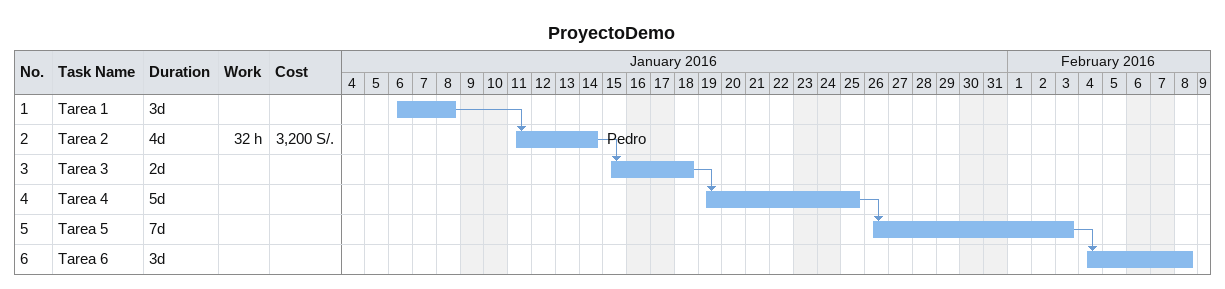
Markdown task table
ProyectoDemo

| ID | Task | Duration | Start | Finish | Predecessors | Resources | Work (h) | Cost (S/.) |
|---|---|---|---|---|---|---|---|---|
| 1 | Tarea 1 | 3d | 2016-01-06 | 2016-01-08 |  |  |  |  |
| 2 | Tarea 2 | 4d | 2016-01-11 | 2016-01-14 | 1 | Pedro | 32 | 3200 |
| 3 | Tarea 3 | 2d | 2016-01-15 | 2016-01-18 | 2 |  |  |  |
| 4 | Tarea 4 | 5d | 2016-01-19 | 2016-01-25 | 3 |  |  |  |
| 5 | Tarea 5 | 7d | 2016-01-26 | 2016-02-03 | 4 |  |  |  |
| 6 | Tarea 6 | 3d | 2016-02-04 | 2016-02-08 | 5 |  |  |  |
